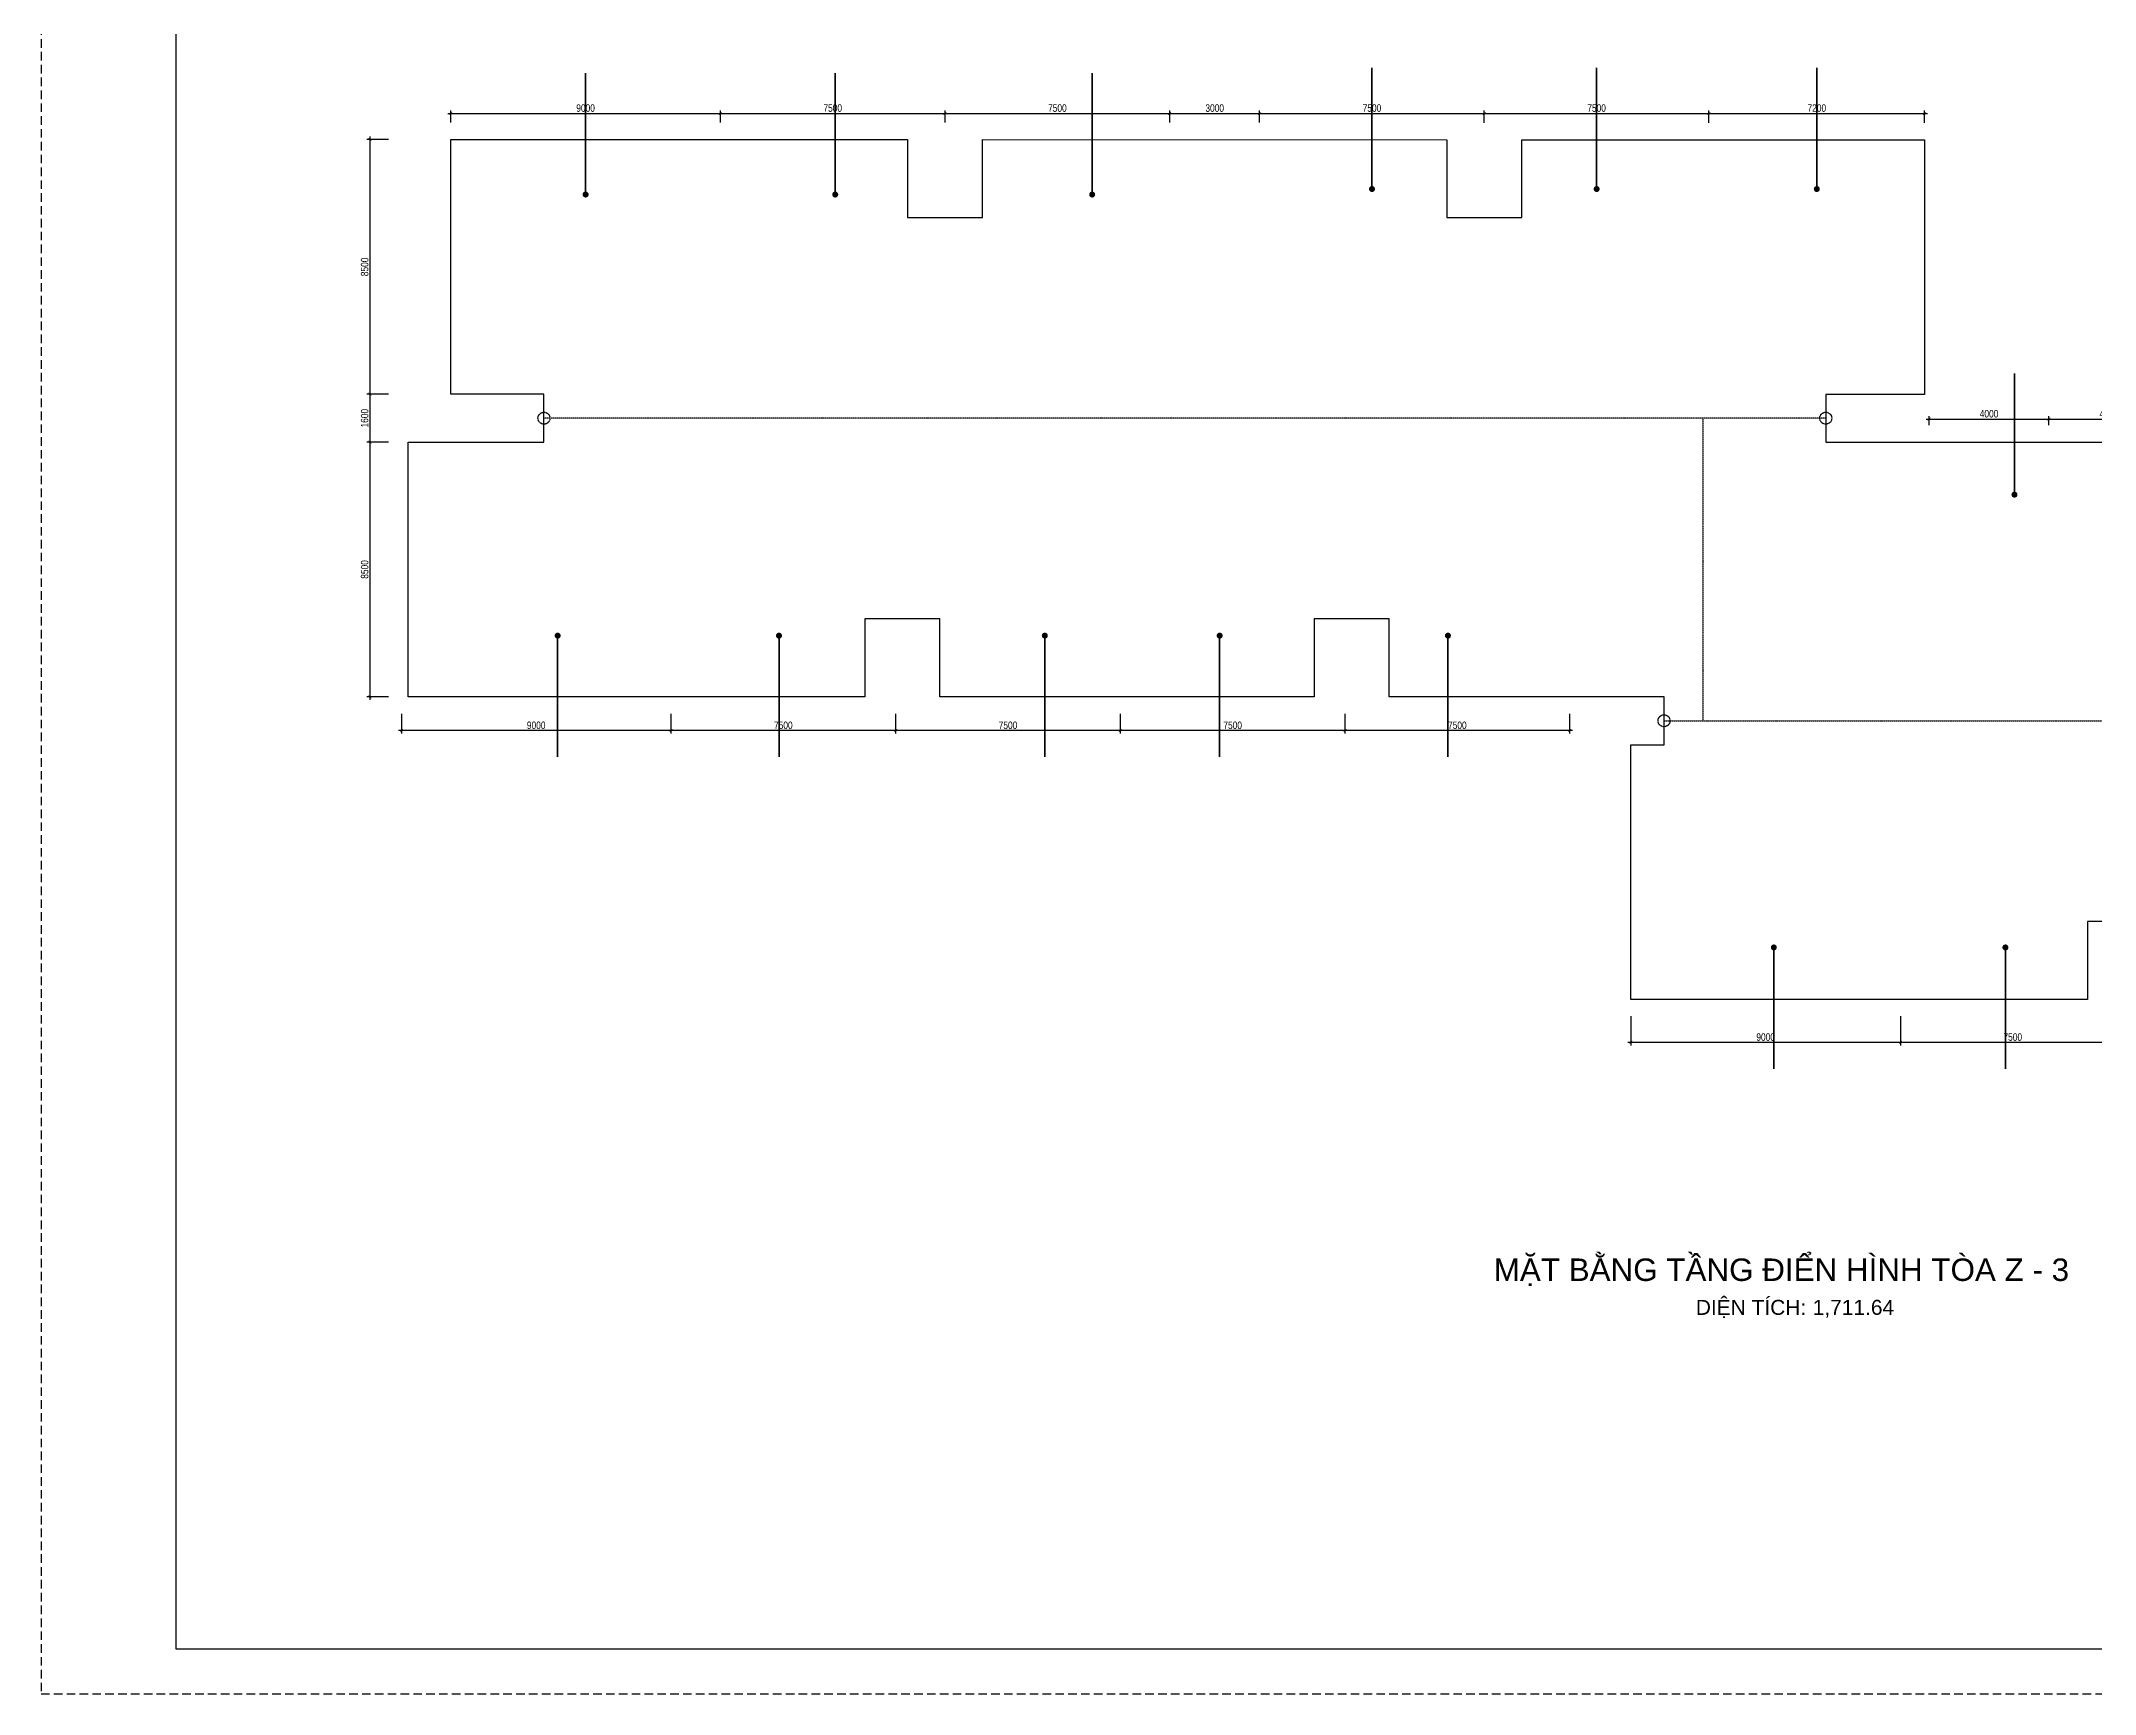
# Model space of a CAD drawing. Header units: millimetres. Extents: x 43 to 126043, y -89269 to -169.
# Drawn here: x 43 to 68607, y -89269 to -34095 of the extents above; entities that cross this region are included whole.
import ezdxf
from ezdxf.enums import TextEntityAlignment as Align

# ---------------------------------------------------------------- set-up
doc = ezdxf.new("R2010")
doc.units = ezdxf.units.MM
doc.linetypes.add('HIDDEN', pattern=[9.525, 6.35, -3.175])
doc.layers.get('0').update_dxf_attribs({"color": 231})
doc.layers.get('DefPoints').update_dxf_attribs({"color": 191})
doc.layers.add('A-SHBD', color=7, linetype='Continuous', lineweight=35)
doc.layers.add('A-TEXT', color=255, linetype='Continuous', lineweight=25)
doc.layers.add('ls-dim', color=7, linetype='Continuous')
doc.layers.add('MDI-BAO', color=1, linetype='Continuous')
doc.layers.add('MDI-HANHLANG', color=5, linetype='HIDDEN', plot=False)
doc.styles.add('250602-MB CO CAU CĂN HO X1-3A-1$0$style1', font='arial.ttf')
doc.styles.add('VTK_Arial', font='arial.ttf', dxfattribs={"width": 0.8})
doc.dimstyles.new('250602-MB CO CAU CĂN HO X1-3A-1$0$Dim_50', dxfattribs={"dimscale": 50, "dimtxt": 2, "dimasz": 1.5, "dimexe": 1, "dimexo": 0, "dimgap": 1, "dimtad": 1, "dimdec": 0, "dimlfac": -1, "dimzin": 12, "dimdsep": 46, "dimtxsty": '250602-MB CO CAU CĂN HO X1-3A-1$0$style1', "dimblk1": '250602-MB CO CAU CĂN HO X1-3A-1$0$_ARCHTICK', "dimblk2": '250602-MB CO CAU CĂN HO X1-3A-1$0$_ARCHTICK', "dimsah": 1, "dimcen": 1.5, "dimdle": 1.5, "dimclrd": 256, "dimclre": 256, "dimclrt": 2, "dimadec": 1, "dimazin": 3, "dimtm": 1e-09, "dimtfac": 0.416667, "dimtdec": 0, "dimtix": 1, "dimtmove": 2, "dimatfit": 3, "dimfxl": 7, "dimfxlon": 1, "dimtolj": 1, "dimtzin": 0, "dimlwd": -1, "dimlwe": -1, "dimarcsym": 1})
doc.dimstyles.new('A-2.5-DIM100', dxfattribs={"dimscale": 100, "dimtxt": 2.5, "dimasz": 1, "dimexe": 1, "dimexo": 0, "dimgap": 0.5, "dimtad": 1, "dimdec": 0, "dimzin": 12, "dimdsep": 46, "dimtxsty": 'VTK_Arial', "dimblk": 'ARCHTICK', "dimcen": 0, "dimdle": 1, "dimclrd": 256, "dimclre": 256, "dimclrt": 7, "dimadec": 1, "dimazin": 3, "dimtfac": 1, "dimtdec": 0, "dimtmove": 0, "dimatfit": 2, "dimfxl": 20, "dimtolj": 1, "dimtzin": 0, "dimlwd": -1, "dimlwe": -1, "dimarcsym": 0})

# ---------------------------------------------------------------- blocks, each defined once
blk = doc.blocks.new('VTK-A1_BoKhungTen')
at = {"layer": 'DefPoints', "linetype": 'HIDDEN', "ltscale": 0.3}
blk.add_lwpolyline([(0, -594), (840, -594), (840, 0), (0, 0)], close=True, dxfattribs=at)
at = {"layer": 'DefPoints'}
blk.add_lwpolyline([(755, -10), (30, -10), (30, -584), (755, -584)], dxfattribs=at)
blk = doc.blocks.new('_ArchTick')
at = {"color": 0, "linetype": 'ByBlock', "const_width": 0.15}
blk.add_lwpolyline([(-0.5, -0.5), (0.5, 0.5)], dxfattribs=at)
blk = doc.blocks.new('*D30')
at = {"layer": 'DefPoints', "color": 0, "transparency": 16777216}
for p in [(13721, -36817, 0), (22721, -36511), (22721, -36817, 0)]:
    blk.add_point(p, dxfattribs=at)
at = {"layer": 'ls-dim', "transparency": 16777216}
for p, q in [((13621, -36511), (22821, -36511)), ((13721, -36817), (13721, -36411)), ((22721, -36817), (22721, -36411))]:
    blk.add_line(p, q, dxfattribs=at)
at = {"layer": 'ls-dim', "transparency": 16777216, "xscale": 100, "yscale": 100, "zscale": 100, "rotation": 180}
blk.add_blockref('_ArchTick', (13721, -36511), dxfattribs=at)
at = {"layer": 'ls-dim', "transparency": 16777216, "xscale": 100, "yscale": 100, "zscale": 100}
blk.add_blockref('_ArchTick', (22721, -36511), dxfattribs=at)
at = {"layer": 'ls-dim', "color": 7, "transparency": 16777216, "insert": (18221, -36333), "char_height": 250, "attachment_point": 5, "style": 'VTK_Arial'}
blk.add_mtext('\\A1;9000', dxfattribs=at)
blk = doc.blocks.new('*D31')
at = {"layer": 'DefPoints', "color": 0, "transparency": 16777216}
for p in [(22721, -36817, 0), (30221, -36511), (30221, -36817, 0)]:
    blk.add_point(p, dxfattribs=at)
at = {"layer": 'ls-dim', "transparency": 16777216}
for p, q in [((22621, -36511), (30321, -36511)), ((22721, -36817), (22721, -36411)), ((30221, -36817), (30221, -36411))]:
    blk.add_line(p, q, dxfattribs=at)
at = {"layer": 'ls-dim', "transparency": 16777216, "xscale": 100, "yscale": 100, "zscale": 100}
for p, rotation in [((22721, -36511), 179.9999999999974), ((30221, -36511), 359.9999999999974)]:
    blk.add_blockref('_ArchTick', p, dxfattribs=dict(at, rotation=rotation))
at = {"layer": 'ls-dim', "color": 7, "transparency": 16777216, "insert": (26471, -36333), "char_height": 250, "attachment_point": 5, "style": 'VTK_Arial'}
blk.add_mtext('\\A1;7500', dxfattribs=at)
blk = doc.blocks.new('*D32')
at = {"layer": 'DefPoints', "color": 0, "transparency": 16777216}
for p in [(30221, -36817, 0), (37721, -36511), (37721, -36817)]:
    blk.add_point(p, dxfattribs=at)
at = {"layer": 'ls-dim', "transparency": 16777216}
for p, q in [((30121, -36511), (37821, -36511)), ((30221, -36817), (30221, -36411)), ((37721, -36817), (37721, -36411))]:
    blk.add_line(p, q, dxfattribs=at)
at = {"layer": 'ls-dim', "transparency": 16777216, "xscale": 100, "yscale": 100, "zscale": 100}
for p, rotation in [((30221, -36511), 179.9999999999974), ((37721, -36511), 359.9999999999974)]:
    blk.add_blockref('_ArchTick', p, dxfattribs=dict(at, rotation=rotation))
at = {"layer": 'ls-dim', "color": 7, "transparency": 16777216, "insert": (33971, -36333), "char_height": 250, "attachment_point": 5, "style": 'VTK_Arial'}
blk.add_mtext('\\A1;7500', dxfattribs=at)
blk = doc.blocks.new('*D33')
at = {"layer": 'DefPoints', "color": 0, "transparency": 16777216}
for p in [(37721, -36817), (40722, -36511), (40722, -36817, 0)]:
    blk.add_point(p, dxfattribs=at)
at = {"layer": 'ls-dim', "transparency": 16777216}
for p, q in [((37621, -36511), (40822, -36511)), ((37721, -36817), (37721, -36411)), ((40722, -36817), (40722, -36411))]:
    blk.add_line(p, q, dxfattribs=at)
at = {"layer": 'ls-dim', "transparency": 16777216, "xscale": 100, "yscale": 100, "zscale": 100}
for p, rotation in [((37721, -36511), 179.9999999999974), ((40722, -36511), 359.9999999999974)]:
    blk.add_blockref('_ArchTick', p, dxfattribs=dict(at, rotation=rotation))
at = {"layer": 'ls-dim', "color": 7, "transparency": 16777216, "insert": (39222, -36333), "char_height": 250, "attachment_point": 5, "style": 'VTK_Arial'}
blk.add_mtext('\\A1;3000', dxfattribs=at)
blk = doc.blocks.new('*D34')
at = {"layer": 'DefPoints', "color": 0, "transparency": 16777216}
for p in [(40722, -36817, 0), (48222, -36511), (48222, -36822, 0)]:
    blk.add_point(p, dxfattribs=at)
at = {"layer": 'ls-dim', "transparency": 16777216}
for p, q in [((40622, -36511), (48322, -36511)), ((40722, -36817), (40722, -36411)), ((48222, -36822), (48222, -36411))]:
    blk.add_line(p, q, dxfattribs=at)
at = {"layer": 'ls-dim', "transparency": 16777216, "xscale": 100, "yscale": 100, "zscale": 100}
for p, rotation in [((40722, -36511), 179.9999999999974), ((48222, -36511), 359.9999999999974)]:
    blk.add_blockref('_ArchTick', p, dxfattribs=dict(at, rotation=rotation))
at = {"layer": 'ls-dim', "color": 7, "transparency": 16777216, "insert": (44472, -36333), "char_height": 250, "attachment_point": 5, "style": 'VTK_Arial'}
blk.add_mtext('\\A1;7500', dxfattribs=at)
blk = doc.blocks.new('*D35')
at = {"layer": 'DefPoints', "color": 0, "transparency": 16777216}
for p in [(48222, -36822, 0), (55722, -36511), (55722, -36822, 0)]:
    blk.add_point(p, dxfattribs=at)
at = {"layer": 'ls-dim', "transparency": 16777216}
for p, q in [((48122, -36511), (55822, -36511)), ((48222, -36822), (48222, -36411)), ((55722, -36822), (55722, -36411))]:
    blk.add_line(p, q, dxfattribs=at)
at = {"layer": 'ls-dim', "transparency": 16777216, "xscale": 100, "yscale": 100, "zscale": 100}
for p, rotation in [((48222, -36511), 179.9999999999974), ((55722, -36511), 359.9999999999974)]:
    blk.add_blockref('_ArchTick', p, dxfattribs=dict(at, rotation=rotation))
at = {"layer": 'ls-dim', "color": 7, "transparency": 16777216, "insert": (51972, -36333), "char_height": 250, "attachment_point": 5, "style": 'VTK_Arial'}
blk.add_mtext('\\A1;7500', dxfattribs=at)
blk = doc.blocks.new('*D36')
at = {"layer": 'DefPoints', "color": 0, "transparency": 16777216}
for p in [(55722, -36822, 0), (62922, -36511), (62922, -36822, 0)]:
    blk.add_point(p, dxfattribs=at)
at = {"layer": 'ls-dim', "transparency": 16777216}
for p, q in [((55622, -36511), (63022, -36511)), ((55722, -36822), (55722, -36411)), ((62922, -36822), (62922, -36411))]:
    blk.add_line(p, q, dxfattribs=at)
at = {"layer": 'ls-dim', "transparency": 16777216, "xscale": 100, "yscale": 100, "zscale": 100}
for p, rotation in [((55722, -36511), 179.9999999999974), ((62922, -36511), 359.9999999999974)]:
    blk.add_blockref('_ArchTick', p, dxfattribs=dict(at, rotation=rotation))
at = {"layer": 'ls-dim', "color": 7, "transparency": 16777216, "insert": (59322, -36333), "char_height": 250, "attachment_point": 5, "style": 'VTK_Arial'}
blk.add_mtext('\\A1;7200', dxfattribs=at)
blk = doc.blocks.new('*D37')
at = {"layer": 'DefPoints', "color": 0, "transparency": 16777216}
for p in [(63072, -46917, 0), (67072, -46714), (67072, -46917, 0)]:
    blk.add_point(p, dxfattribs=at)
at = {"layer": 'ls-dim', "transparency": 16777216}
for p, q in [((63072, -46917), (63072, -46614)), ((67072, -46917), (67072, -46614)), ((62972, -46714), (67172, -46714))]:
    blk.add_line(p, q, dxfattribs=at)
at = {"layer": 'ls-dim', "transparency": 16777216, "xscale": 100, "yscale": 100, "zscale": 100, "rotation": 180}
blk.add_blockref('_ArchTick', (63072, -46714), dxfattribs=at)
at = {"layer": 'ls-dim', "transparency": 16777216, "xscale": 100, "yscale": 100, "zscale": 100}
blk.add_blockref('_ArchTick', (67072, -46714), dxfattribs=at)
at = {"layer": 'ls-dim', "color": 7, "transparency": 16777216, "insert": (65072, -46536), "char_height": 250, "attachment_point": 5, "style": 'VTK_Arial'}
blk.add_mtext('\\A1;4000', dxfattribs=at)
blk = doc.blocks.new('*D38')
at = {"layer": 'DefPoints', "color": 0, "transparency": 16777216}
for p in [(67072, -46917, 0), (71072, -46714), (71072, -46917, 0)]:
    blk.add_point(p, dxfattribs=at)
at = {"layer": 'ls-dim', "transparency": 16777216}
for p, q in [((67072, -46917), (67072, -46614)), ((71072, -46917), (71072, -46614)), ((66972, -46714), (71172, -46714))]:
    blk.add_line(p, q, dxfattribs=at)
at = {"layer": 'ls-dim', "transparency": 16777216, "xscale": 100, "yscale": 100, "zscale": 100, "rotation": 180}
blk.add_blockref('_ArchTick', (67072, -46714), dxfattribs=at)
at = {"layer": 'ls-dim', "transparency": 16777216, "xscale": 100, "yscale": 100, "zscale": 100}
blk.add_blockref('_ArchTick', (71072, -46714), dxfattribs=at)
at = {"layer": 'ls-dim', "color": 7, "transparency": 16777216, "insert": (69072, -46536), "char_height": 250, "attachment_point": 5, "style": 'VTK_Arial'}
blk.add_mtext('\\A1;4000', dxfattribs=at)
blk = doc.blocks.new('*D47')
at = {"layer": 'DefPoints', "color": 0, "transparency": 16777216}
for p in [(62115, -66650, 0), (69615, -66650, 0), (62115, -67521)]:
    blk.add_point(p, dxfattribs=at)
at = {"layer": 'ls-dim', "transparency": 16777216}
for p, q in [((62115, -66650), (62115, -67621)), ((69615, -66650), (69615, -67621)), ((69715, -67521), (62015, -67521))]:
    blk.add_line(p, q, dxfattribs=at)
at = {"layer": 'ls-dim', "transparency": 16777216, "xscale": 100, "yscale": 100, "zscale": 100, "rotation": 180}
blk.add_blockref('_ArchTick', (62115, -67521), dxfattribs=at)
at = {"layer": 'ls-dim', "transparency": 16777216, "xscale": 100, "yscale": 100, "zscale": 100}
blk.add_blockref('_ArchTick', (69615, -67521), dxfattribs=at)
at = {"layer": 'ls-dim', "color": 7, "transparency": 16777216, "insert": (65865, -67344), "char_height": 250, "attachment_point": 5, "style": 'VTK_Arial'}
blk.add_mtext('\\A1;7500', dxfattribs=at)
blk = doc.blocks.new('*D48')
at = {"layer": 'DefPoints', "color": 0, "transparency": 16777216}
for p in [(53115, -66650, 0), (62115, -66650, 0), (53115, -67521)]:
    blk.add_point(p, dxfattribs=at)
at = {"layer": 'ls-dim', "transparency": 16777216}
for p, q in [((53115, -66650), (53115, -67621)), ((62115, -66650), (62115, -67621)), ((62215, -67521), (53015, -67521))]:
    blk.add_line(p, q, dxfattribs=at)
at = {"layer": 'ls-dim', "transparency": 16777216, "xscale": 100, "yscale": 100, "zscale": 100, "rotation": 180}
blk.add_blockref('_ArchTick', (53115, -67521), dxfattribs=at)
at = {"layer": 'ls-dim', "transparency": 16777216, "xscale": 100, "yscale": 100, "zscale": 100}
blk.add_blockref('_ArchTick', (62115, -67521), dxfattribs=at)
at = {"layer": 'ls-dim', "color": 7, "transparency": 16777216, "insert": (57615, -67344), "char_height": 250, "attachment_point": 5, "style": 'VTK_Arial'}
blk.add_mtext('\\A1;9000', dxfattribs=at)
blk = doc.blocks.new('*D49')
at = {"layer": 'DefPoints', "color": 0, "transparency": 16777216}
for p in [(43572, -56550, 0), (51072, -56550, 0), (43572, -57113)]:
    blk.add_point(p, dxfattribs=at)
at = {"layer": 'ls-dim', "transparency": 16777216}
for p, q in [((43572, -56550), (43572, -57213)), ((51072, -56550), (51072, -57213)), ((51172, -57113), (43472, -57113))]:
    blk.add_line(p, q, dxfattribs=at)
at = {"layer": 'ls-dim', "transparency": 16777216, "xscale": 100, "yscale": 100, "zscale": 100, "rotation": 180}
blk.add_blockref('_ArchTick', (43572, -57113), dxfattribs=at)
at = {"layer": 'ls-dim', "transparency": 16777216, "xscale": 100, "yscale": 100, "zscale": 100}
blk.add_blockref('_ArchTick', (51072, -57113), dxfattribs=at)
at = {"layer": 'ls-dim', "color": 7, "transparency": 16777216, "insert": (47322, -56936), "char_height": 250, "attachment_point": 5, "style": 'VTK_Arial'}
blk.add_mtext('\\A1;7500', dxfattribs=at)
blk = doc.blocks.new('*D50')
at = {"layer": 'DefPoints', "color": 0, "transparency": 16777216}
for p in [(36072, -56550, 0), (43572, -56550, 0), (36072, -57113)]:
    blk.add_point(p, dxfattribs=at)
at = {"layer": 'ls-dim', "transparency": 16777216}
for p, q in [((36072, -56550), (36072, -57213)), ((43572, -56550), (43572, -57213)), ((43672, -57113), (35972, -57113))]:
    blk.add_line(p, q, dxfattribs=at)
at = {"layer": 'ls-dim', "transparency": 16777216, "xscale": 100, "yscale": 100, "zscale": 100, "rotation": 180}
blk.add_blockref('_ArchTick', (36072, -57113), dxfattribs=at)
at = {"layer": 'ls-dim', "transparency": 16777216, "xscale": 100, "yscale": 100, "zscale": 100}
blk.add_blockref('_ArchTick', (43572, -57113), dxfattribs=at)
at = {"layer": 'ls-dim', "color": 7, "transparency": 16777216, "insert": (39822, -56936), "char_height": 250, "attachment_point": 5, "style": 'VTK_Arial'}
blk.add_mtext('\\A1;7500', dxfattribs=at)
blk = doc.blocks.new('*D51')
at = {"layer": 'DefPoints', "color": 0, "transparency": 16777216}
for p in [(28572, -56550, 0), (36072, -56550, 0), (28572, -57113)]:
    blk.add_point(p, dxfattribs=at)
at = {"layer": 'ls-dim', "transparency": 16777216}
for p, q in [((28572, -56550), (28572, -57213)), ((36072, -56550), (36072, -57213)), ((36172, -57113), (28472, -57113))]:
    blk.add_line(p, q, dxfattribs=at)
at = {"layer": 'ls-dim', "transparency": 16777216, "xscale": 100, "yscale": 100, "zscale": 100, "rotation": 180}
blk.add_blockref('_ArchTick', (28572, -57113), dxfattribs=at)
at = {"layer": 'ls-dim', "transparency": 16777216, "xscale": 100, "yscale": 100, "zscale": 100}
blk.add_blockref('_ArchTick', (36072, -57113), dxfattribs=at)
at = {"layer": 'ls-dim', "color": 7, "transparency": 16777216, "insert": (32322, -56936), "char_height": 250, "attachment_point": 5, "style": 'VTK_Arial'}
blk.add_mtext('\\A1;7500', dxfattribs=at)
blk = doc.blocks.new('*D52')
at = {"layer": 'DefPoints', "color": 0, "transparency": 16777216}
for p in [(21072, -56550, 0), (28572, -56550, 0), (21072, -57113)]:
    blk.add_point(p, dxfattribs=at)
at = {"layer": 'ls-dim', "transparency": 16777216}
for p, q in [((21072, -56550), (21072, -57213)), ((28572, -56550), (28572, -57213)), ((28672, -57113), (20972, -57113))]:
    blk.add_line(p, q, dxfattribs=at)
at = {"layer": 'ls-dim', "transparency": 16777216, "xscale": 100, "yscale": 100, "zscale": 100, "rotation": 180}
blk.add_blockref('_ArchTick', (21072, -57113), dxfattribs=at)
at = {"layer": 'ls-dim', "transparency": 16777216, "xscale": 100, "yscale": 100, "zscale": 100}
blk.add_blockref('_ArchTick', (28572, -57113), dxfattribs=at)
at = {"layer": 'ls-dim', "color": 7, "transparency": 16777216, "insert": (24822, -56936), "char_height": 250, "attachment_point": 5, "style": 'VTK_Arial'}
blk.add_mtext('\\A1;7500', dxfattribs=at)
blk = doc.blocks.new('*D53')
at = {"layer": 'DefPoints', "color": 0, "transparency": 16777216}
for p in [(12072, -56550, 0), (21072, -56550, 0), (12072, -57113)]:
    blk.add_point(p, dxfattribs=at)
at = {"layer": 'ls-dim', "transparency": 16777216}
for p, q in [((12072, -56550), (12072, -57213)), ((21072, -56550), (21072, -57213)), ((21172, -57113), (11972, -57113))]:
    blk.add_line(p, q, dxfattribs=at)
at = {"layer": 'ls-dim', "transparency": 16777216, "xscale": 100, "yscale": 100, "zscale": 100, "rotation": 180}
blk.add_blockref('_ArchTick', (12072, -57113), dxfattribs=at)
at = {"layer": 'ls-dim', "transparency": 16777216, "xscale": 100, "yscale": 100, "zscale": 100}
blk.add_blockref('_ArchTick', (21072, -57113), dxfattribs=at)
at = {"layer": 'ls-dim', "color": 7, "transparency": 16777216, "insert": (16572, -56936), "char_height": 250, "attachment_point": 5, "style": 'VTK_Arial'}
blk.add_mtext('\\A1;9000', dxfattribs=at)
blk = doc.blocks.new('*D58')
at = {"layer": 'DefPoints', "color": 0, "transparency": 16777216}
for p in [(11645, -37384), (11023, -45884), (11645, -45884)]:
    blk.add_point(p, dxfattribs=at)
at = {"layer": 'ls-dim', "transparency": 16777216}
for p, q in [((11645, -37384), (10923, -37384)), ((11023, -37284), (11023, -45984)), ((11645, -45884), (10923, -45884))]:
    blk.add_line(p, q, dxfattribs=at)
at = {"layer": 'ls-dim', "transparency": 16777216, "xscale": 100, "yscale": 100, "zscale": 100}
for p, rotation in [((11023, -37384), 90), ((11023, -45884), 270)]:
    blk.add_blockref('_ArchTick', p, dxfattribs=dict(at, rotation=rotation))
at = {"layer": 'ls-dim', "color": 7, "transparency": 16777216, "insert": (10846, -41634), "char_height": 250, "attachment_point": 5, "rotation": 90, "style": 'VTK_Arial'}
blk.add_mtext('\\A1;8500', dxfattribs=at)
blk = doc.blocks.new('*D59')
at = {"layer": 'DefPoints', "color": 0, "transparency": 16777216}
for p in [(11645, -45884), (11023, -47483), (11645, -47483)]:
    blk.add_point(p, dxfattribs=at)
at = {"layer": 'ls-dim', "transparency": 16777216}
for p, q in [((11645, -45884), (10923, -45884)), ((11023, -45784), (11023, -47583)), ((11645, -47483), (10923, -47483))]:
    blk.add_line(p, q, dxfattribs=at)
at = {"layer": 'ls-dim', "transparency": 16777216, "xscale": 100, "yscale": 100, "zscale": 100}
for p, rotation in [((11023, -45884), 90), ((11023, -47483), 270)]:
    blk.add_blockref('_ArchTick', p, dxfattribs=dict(at, rotation=rotation))
at = {"layer": 'ls-dim', "color": 7, "transparency": 16777216, "insert": (10846, -46684), "char_height": 250, "attachment_point": 5, "rotation": 90, "style": 'VTK_Arial'}
blk.add_mtext('\\A1;1600', dxfattribs=at)
blk = doc.blocks.new('*D60')
at = {"layer": 'DefPoints', "color": 0, "transparency": 16777216}
for p in [(11645, -47483), (11023, -55983), (11645, -55983)]:
    blk.add_point(p, dxfattribs=at)
at = {"layer": 'ls-dim', "transparency": 16777216}
for p, q in [((11645, -47483), (10923, -47483)), ((11023, -47383), (11023, -56083)), ((11645, -55983), (10923, -55983))]:
    blk.add_line(p, q, dxfattribs=at)
at = {"layer": 'ls-dim', "transparency": 16777216, "xscale": 100, "yscale": 100, "zscale": 100}
for p, rotation in [((11023, -47483), 90), ((11023, -55983), 270)]:
    blk.add_blockref('_ArchTick', p, dxfattribs=dict(at, rotation=rotation))
at = {"layer": 'ls-dim', "color": 7, "transparency": 16777216, "insert": (10846, -51733), "char_height": 250, "attachment_point": 5, "rotation": 90, "style": 'VTK_Arial'}
blk.add_mtext('\\A1;8500', dxfattribs=at)
blk = doc.blocks.new('250602-MB CO CAU CĂN HO X1-3A-1$0$_ARCHTICK')
at = {"color": 0, "linetype": 'ByBlock', "const_width": 0.15}
blk.add_lwpolyline([(-0.5, -0.5), (0.5, 0.5)], dxfattribs=at)

msp = doc.modelspace()

# ---------------------------------------------------------------- linework, layer by layer
at = {"layer": 'MDI-BAO', "elevation": 0}
msp.add_lwpolyline([(70865.3, -63483.8), (68364.6, -63483.8), (68364.6, -66083.5), (53114.6, -66083.5), (53114.6, -57583.5), (54221.9, -57583.5), (54221.8, -55984.2), (45046.9, -55983.5), (45047.7, -53383.8), (42546.9, -53383.8), (42546.9, -55983.5), (30046.9, -55983.5), (30047.7, -53383.8), (27546.9, -53383.8), (27546.9, -55983.5), (12296.9, -55983.4), (12296.9, -47483.4), (16831.9, -47483.5), (16831.9, -45883.6), (16140.8, -45883.6), (13721.4, -45883.6), (13721.4, -37383.6), (28971.8, -37383.6), (28971.1, -39983.3), (31471.4, -39983.3), (31471.4, -37383.6), (46972.3, -37388.5), (46971.5, -39988.2), (49471.9, -39988.2), (49471.9, -37388.5), (62921.9, -37388.5), (62921.9, -45888.5), (59621.9, -45888.4), (59621.9, -47482.4), (71221.9, -47483.5)], dxfattribs=at)
at = {"layer": 'MDI-HANHLANG'}
for p, q in [((59621.9, -46683.6, 0), (16831.9, -46683.6, 0)), ((55522, -46683.5), (55522, -56783.5)), ((54221.8, -56783.8, 0), (99579.6, -56783.5, 0))]:
    msp.add_line(p, q, dxfattribs=at)
for centre in [(16831.9, -46683.6, 0), (59621.9, -46683.6, 0), (54221.8, -56783.8, 0)]:
    msp.add_circle(centre, 200, dxfattribs=at)

# ---------------------------------------------------------------- block references
at = {"layer": 'DefPoints', "xscale": 150, "yscale": 150, "zscale": 150}
msp.add_blockref('VTK-A1_BoKhungTen', (43.4, -168.9), dxfattribs=at)

# ---------------------------------------------------------------- texts
at = {"layer": 'A-TEXT', "style": 'VTK_Arial'}
msp.add_text('MẶT BẰNG TẦNG ĐIỂN HÌNH TÒA Z - 3', height=750, dxfattribs=at).set_placement((58141.5, -75483.9), align=Align.CENTER)
for s, p in [('DIỆN TÍCH:', (55283.9, -76615)), ('1,711.64', (59185.3, -76615))]:
    msp.add_text(s, height=500, dxfattribs=at).set_placement(p)

# ---------------------------------------------------------------- dimensions: what is measured, and where the dimension line sits
at = {"layer": 'ls-dim'}
for p1, p2, distance, picture, middle in [((13721.4, -36817, 0), (22721.4, -36817, 0), 306, '*D30', (18221.4, -36333.4)), ((11645.2, -37383.6), (11645.2, -45883.6), -621.8, '*D58', (10845.8, -41633.6)), ((63071.9, -46916.9, 0), (67071.9, -46916.9, 0), 203.3, '*D37', (65071.9, -46536)), ((51072.2, -56550, 0), (43572.2, -56550, 0), 563.2, '*D49', (47322.2, -56935.6))]:
    dim = msp.add_aligned_dim(p1=p1, p2=p2, distance=distance, dimstyle='A-2.5-DIM100', override={"dimpost": '\\X'}, dxfattribs=at)
    dim.commit()
    dim.dimension.update_dxf_attribs({"geometry": picture, "text_midpoint": middle})
for base, p1, p2, angle, picture, middle in [((30221.4, -36511), (22721.4, -36817, 0), (30221.4, -36817, 0), 180, '*D31', (26471.4, -36333.4)), ((37721.4, -36511), (30221.4, -36817, 0), (37721.4, -36817), 180, '*D32', (33971.4, -36333.4)), ((40721.8867, -36511.0131), (37721.4027, -36817.0376), (40721.8867, -36817.0376, 0), 180, '*D33', (39221.6447, -36333.2846)), ((48221.9, -36511), (40721.9, -36817, 0), (48221.9, -36822, 0), 180, '*D34', (44471.9, -36333.4)), ((55721.9, -36511), (48221.9, -36822, 0), (55721.9, -36822, 0), 180, '*D35', (51971.9, -36333.4)), ((62921.9, -36511), (55721.9, -36822, 0), (62921.9, -36822, 0), 180, '*D36', (59321.9, -36333.4)), ((11023.5, -47483.4), (11645.2, -45883.6), (11645.2, -47483.4), 90, '*D59', (10845.8, -46683.5)), ((71071.9, -46713.6), (67071.9, -46916.9, 0), (71071.9, -46916.9, 0), 180, '*D38', (69071.9, -46536)), ((11023.5, -55983.4), (11645.2, -47483.4), (11645.2, -55983.4), 90, '*D60', (10845.8, -51733.4)), ((12072.2, -57113.3), (21072.2, -56550, 0), (12072.2, -56550, 0), 0, '*D53', (16572.2, -56935.6)), ((21072.2, -57113.3), (28572.2, -56550, 0), (21072.2, -56550, 0), 0, '*D52', (24822.2, -56935.6)), ((28572.2, -57113.3), (36072.2, -56550, 0), (28572.2, -56550, 0), 0, '*D51', (32322.2, -56935.6)), ((36072.2, -57113.3), (43572.2, -56550, 0), (36072.2, -56550, 0), 0, '*D50', (39822.2, -56935.6)), ((53114.6, -67521.2), (62114.6, -66650, 0), (53114.6, -66650, 0), 180, '*D48', (57614.6, -67343.6)), ((62114.6, -67521.2), (69614.6, -66650, 0), (62114.6, -66650, 0), 180, '*D47', (65864.6, -67343.6))]:
    dim = msp.add_linear_dim(base=base, p1=p1, p2=p2, angle=angle, dimstyle='A-2.5-DIM100', override={"dimpost": '\\X', "dimtmove": 1}, dxfattribs=at)
    dim.commit()
    dim.dimension.update_dxf_attribs({"geometry": picture, "text_midpoint": middle})

# ---------------------------------------------------------------- leaders
at = {"layer": 'A-SHBD'}
for points in [[(18221.6, -39217.8), (18221.3, -35170.5)], [(26554.5, -39217.8), (26554.2, -35170.5)], [(35132.3, -39217.8), (35132, -35170.5)], [(44472.2, -39033.5), (44471.9, -34986.2)], [(51972.2, -39033.5), (51971.9, -34986.2)], [(59322.2, -39033.5), (59321.9, -34986.2)], [(65921.3, -49236.2), (65921, -45188.8)], [(17288.4, -53943.1), (17288.1, -57990.5)], [(24678.8, -53943.1), (24678.5, -57990.5)], [(33551.1, -53943.1), (33550.8, -57990.5)], [(39387.9, -53943.1), (39387.6, -57990.5)], [(47008.1, -53943.1), (47007.8, -57990.5)], [(57887.8, -64351.1), (57887.5, -68398.4)], [(65618.6, -64351.1), (65618.3, -68398.4)]]:
    msp.add_leader(points, dimstyle='250602-MB CO CAU CĂN HO X1-3A-1$0$Dim_50', override={"dimasz": 4, "dimtad": 0, "dimldrblk": 'Dot', "dimtfill": 1}, dxfattribs=at)

doc.saveas('drawing.dxf')
